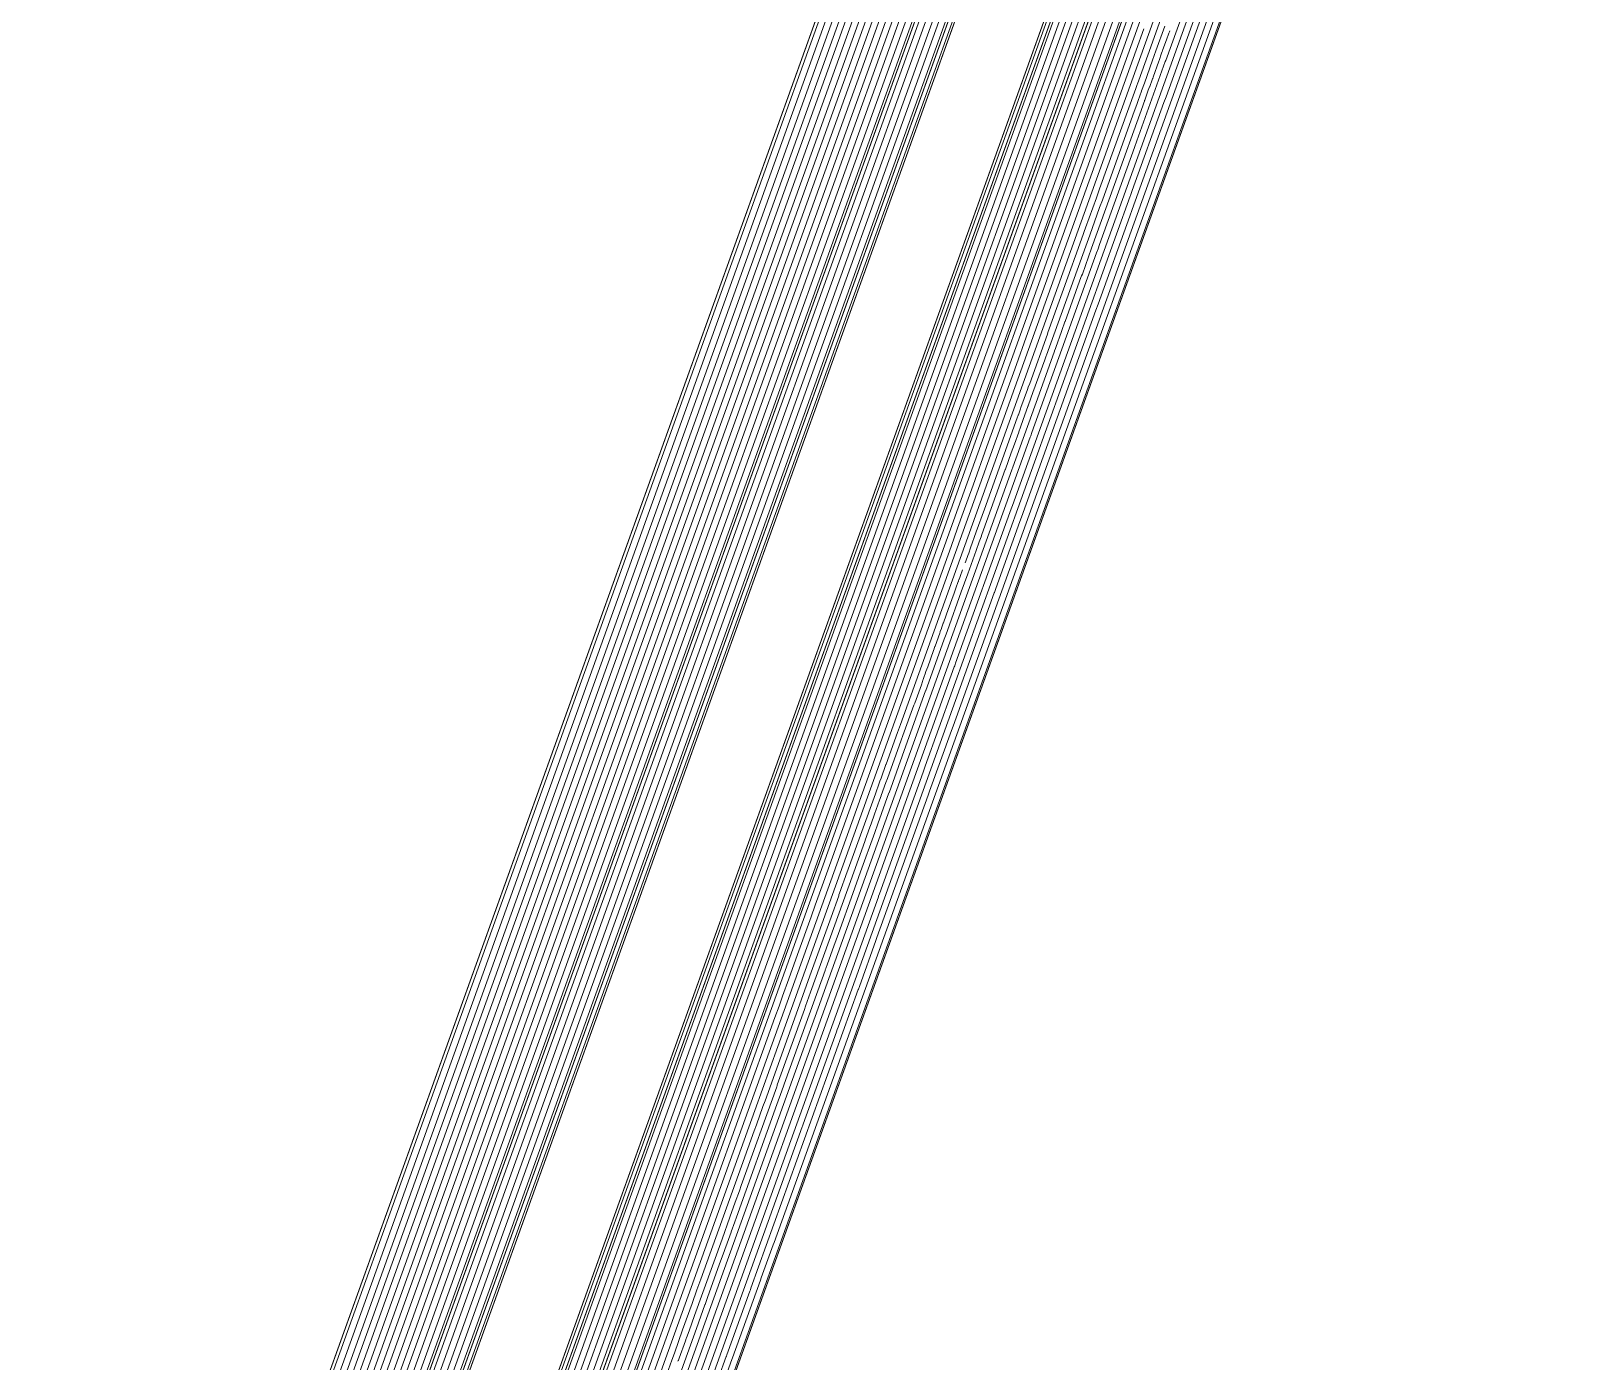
# Model space of a CAD drawing. Extents: x 358458 to 361663, y 818350 to 821723.
# Drawn here: x 360127.8 to 360275, y 820489.2 to 820616.2 of the extents above; entities that cross this region are included whole.
import ezdxf

# ---------------------------------------------------------------- set-up
doc = ezdxf.new("R2010")
doc.units = 0
doc.header["$MEASUREMENT"] = 0
doc.linetypes.add('solid', pattern=[0])
for name, color, linetype, lineweight in [('DAM 1', 7, 'solid', 9), ('DAM 2', 7, 'solid', 9), ('DESIGN_Contours', 7, 'solid', 18), ('FREEBOARD', 7, 'solid', 9), ('PIVOT10', 96, 'solid', 9), ('WATER LEVEL STRING', 7, 'solid', 9)]:
    doc.layers.add(name, color=color, linetype=linetype, lineweight=lineweight)

msp = doc.modelspace()

# ---------------------------------------------------------------- linework, layer by layer
at = {"layer": 'DAM 1', "color": 7, "linetype": 'solid', "lineweight": 9, "const_width": 0.1, "elevation": 198.7}
for points in [[(360368.61, 821539.87), (360465.78, 821285.96), (360156.62, 820426.67), (359983.96, 820537.36, -0.3492), (359973.77, 820567.23), (360321.06, 821539.34, -0.696308), (360368.61, 821539.87)], [(360326.71, 821537.32), (359979.42, 820565.21, 0.3492), (359987.2, 820542.41), (360130.33, 820450.65, 0.481673), (360158.98, 820460.39), (360454.49, 821281.76, 0.179606), (360454.35, 821295.68), (360361.89, 821537.3, 0.696589), (360326.71, 821537.32)]]:
    msp.add_lwpolyline(points, format="xyb", dxfattribs=at)
at = {"layer": 'DAM 2', "color": 7, "linetype": 'solid', "lineweight": 9, "const_width": 0.1}
for points, elevation in [([(360442.49, 821211.21), (360166.97, 820445.43, 0.35501), (360177.54, 820415.26), (360327.72, 820322.85, 0.476753), (360370.23, 820337.79), (360588.44, 820949, 0.181487), (360588.22, 820962.35), (360489.93, 821211.92, 0.69188), (360442.49, 821211.21)], 197.52), ([(360453.72, 821207.17), (360178.21, 820441.38, 0.35501), (360183.8, 820425.42), (360333.97, 820333.01, 0.476753), (360358.98, 820341.81), (360577.19, 820953.01, 0.181487), (360577.11, 820957.97), (360478.82, 821207.54, 0.69188), (360453.72, 821207.17)], 193.59)]:
    msp.add_lwpolyline(points, format="xyb", dxfattribs=dict(at, elevation=elevation))
at = {"layer": 'DESIGN_Contours', "color": 1, "linetype": 'solid', "lineweight": 9}
for points, elevation in [([(359998.51, 820548.97), (360136.6, 820460.44), (360136.77, 820460.37), (360139.88, 820459.28), (360140.06, 820459.26), (360143.33, 820459.68), (360143.51, 820459.72), (360143.66, 820459.81), (360146.4, 820461.66), (360146.52, 820461.79), (360147.98, 820464.21), (360148.04, 820464.33), (360158.45, 820493.27), (360443.55, 821285.7)], 194.8), ([(360017.08, 820535.64), (360135.95, 820459.43), (360136.75, 820459.08), (360139.43, 820458.14), (360140.29, 820458.06), (360143.1, 820458.42), (360143.95, 820458.6), (360144.7, 820459.04), (360147.05, 820460.63), (360147.63, 820461.27), (360148.89, 820463.35), (360149.17, 820463.92), (360199.25, 820603.11), (360444.68, 821285.29)], 195.2), ([(360026.36, 820528.98), (360135.63, 820458.92), (360136.74, 820458.44), (360139.2, 820457.58), (360140.4, 820457.45), (360142.99, 820457.79), (360144.17, 820458.04), (360145.21, 820458.65), (360147.37, 820460.11), (360148.18, 820461.01), (360149.34, 820462.92), (360149.73, 820463.72), (360219.64, 820658.04), (360445.24, 821285.09)], 195.4), ([(360035.64, 820522.31), (360135.31, 820458.42), (360136.73, 820457.8), (360138.97, 820457.01), (360140.51, 820456.85), (360142.87, 820457.16), (360144.39, 820457.49), (360145.73, 820458.26), (360147.7, 820459.6), (360148.74, 820460.75), (360149.79, 820462.5), (360150.3, 820463.52), (360240.04, 820712.96), (360445.81, 821284.89)], 195.6), ([(360044.92, 820515.65), (360134.98, 820457.91), (360136.71, 820457.15), (360138.75, 820456.44), (360140.63, 820456.25), (360142.76, 820456.53), (360144.61, 820456.93), (360146.24, 820457.88), (360148.03, 820459.08), (360149.29, 820460.49), (360150.25, 820462.07), (360150.86, 820463.31), (360260.44, 820767.88), (360446.37, 821284.68)], 195.8), ([(360465.38, 821285.96), (360273.12, 820751.57), (360157.19, 820429.34), (360151.28, 820437.19), (360151.28, 820437.19), (360153.34, 820437.5), (360155.22, 820438.38), (360156.78, 820439.76), (360158.06, 820458.09), (360159.16, 820459.85), (360159.35, 820460.31), (360270.17, 820768.33), (360454.84, 821281.64)], 198.8), ([(360063.49, 820502.32), (360134.34, 820456.9), (360136.69, 820455.87), (360138.29, 820455.31), (360140.85, 820455.05), (360142.53, 820455.27), (360145.05, 820455.81), (360147.28, 820457.1), (360148.68, 820458.05), (360150.4, 820459.97), (360151.15, 820461.21), (360151.99, 820462.91), (360301.23, 820877.73), (360447.5, 821284.28)], 196.2), ([(360072.77, 820495.66), (360134.01, 820456.4), (360136.68, 820455.23), (360138.06, 820454.74), (360140.97, 820454.45), (360142.42, 820454.64), (360145.27, 820455.25), (360147.79, 820456.72), (360149.01, 820457.54), (360150.95, 820459.71), (360151.6, 820460.78), (360152.56, 820462.7), (360321.63, 820932.65), (360448.07, 821284.07)], 196.4), ([(360006.5, 820533.15), (360131.75, 820452.86), (360132.38, 820452.58), (360136.46, 820450.78), (360137.15, 820450.69), (360141.59, 820450.24), (360142.27, 820450.34), (360146.64, 820451.29), (360147.26, 820451.58), (360151.12, 820453.82), (360151.64, 820454.28), (360154.62, 820457.6), (360154.99, 820458.19), (360156.45, 820461.13), (360156.51, 820461.28), (360193.45, 820563.95), (360452.02, 821282.65)], 197.8), ([(360063.11, 820495.44), (360131.1, 820451.85), (360133.75, 820450.65), (360135.97, 820449.67), (360138.85, 820449.27), (360141.26, 820449.03), (360144.15, 820449.46), (360146.51, 820449.98), (360149.15, 820451.21), (360151.25, 820452.43), (360153.43, 820454.36), (360155.05, 820456.16), (360156.59, 820458.63), (360157.38, 820460.23), (360157.64, 820460.87), (360312.78, 820892.09), (360453.15, 821282.24)], 198.2), ([(360464.3, 821281.21), (360174.79, 820476.53), (360157.28, 820427.86), (360157.13, 820427.4), (360157, 820427.04), (360156.96, 820426.95), (360156.91, 820426.81), (360156.88, 820426.71), (360156.86, 820426.67), (360156.71, 820426.24), (360156.47, 820426.5), (360156.41, 820426.54), (360155.99, 820426.81), (360155.78, 820426.94), (360155.7, 820426.99), (360155.34, 820427.22), (360155.03, 820427.42), (360155.02, 820427.43), (360154.84, 820427.54), (360153.74, 820428.25), (360151.78, 820429.51), (359986.1, 820535.72)], 198.6), ([(360460.35, 821268.54), (360223.24, 820609.51), (360159.04, 820431.04), (360158.47, 820429.35), (360157.99, 820428.04), (360157.87, 820427.69), (360157.69, 820427.18), (360157.56, 820426.83), (360157.51, 820426.69), (360156.94, 820425.11), (360156.07, 820426.05), (360155.84, 820426.19), (360154.31, 820427.17), (360153.55, 820427.66), (360153.25, 820427.85), (360151.93, 820428.7), (360150.8, 820429.42), (360150.74, 820429.46), (360150.09, 820429.88), (360146.05, 820432.47), (360138.85, 820437.08), (359991.82, 820531.34)], 198.4), ([(359988.94, 820545.13), (360128.47, 820455.68), (360132.07, 820453.37), (360136.62, 820451.37), (360136.7, 820451.34), (360141.65, 820450.84), (360141.73, 820450.86), (360146.59, 820451.9), (360150.89, 820454.4), (360150.96, 820454.45), (360154.28, 820458.15), (360154.32, 820458.21), (360155.94, 820461.48), (360444.02, 821262.18)], 197.6), ([(360456.4, 821255.87), (360271.69, 820742.48), (360160.79, 820434.22), (360159.81, 820431.31), (360158.99, 820429.03), (360158.77, 820428.44), (360158.46, 820427.56), (360158.24, 820426.95), (360158.15, 820426.7), (360157.17, 820423.98), (360155.66, 820425.59), (360155.27, 820425.84), (360152.63, 820427.54), (360151.31, 820428.38), (360150.8, 820428.71), (360148.51, 820430.18), (360146.56, 820431.43), (360146.46, 820431.49), (360145.33, 820432.21), (360138.36, 820436.68), (360125.93, 820444.65)], 198.2), ([(360119.71, 820457.72), (360130.45, 820450.84), (360135.12, 820448.72), (360135.47, 820448.57), (360140.56, 820447.86), (360140.94, 820447.82), (360146.02, 820448.58), (360146.39, 820448.67), (360151.04, 820450.84), (360151.37, 820451.03), (360155.21, 820454.44), (360155.47, 820454.72), (360158.19, 820459.07), (360158.31, 820459.33), (360158.77, 820460.47), (360432.11, 821220.24)], 198.6), ([(360442.77, 821211.11), (360194.81, 820521.9), (360167.26, 820445.33)], 197.4), ([(360119.18, 820462.34), (360132.39, 820453.87), (360136.63, 820452.01), (360136.93, 820451.91), (360141.53, 820451.44), (360141.85, 820451.49), (360146.37, 820452.46), (360150.37, 820454.79), (360150.64, 820454.96), (360153.73, 820458.41), (360153.87, 820458.64), (360155.38, 820461.69), (360423.62, 821207.26)], 197.4), ([(360435.81, 821182.51), (360185.44, 820486.61)], 196.4), ([(360444.15, 821180.92), (360181.63, 820451.24)], 193.6), ([(360429.19, 821165.92), (360169.63, 820444.47)], 196.6), ([(360109.9, 820469), (360132.72, 820454.38), (360136.64, 820452.66), (360137.16, 820452.48), (360141.42, 820452.05), (360141.96, 820452.12), (360146.15, 820453.02), (360149.86, 820455.17), (360150.31, 820455.48), (360153.17, 820458.67), (360153.42, 820459.07), (360154.82, 820461.89), (360403.22, 821152.34)], 197.2), ([(360422.71, 821144.32), (360207.02, 820544.82), (360203.46, 820534.92), (360202.67, 820532.72), (360202.27, 820531.61), (360200.98, 820528.03), (360200.14, 820525.69), (360199.55, 820524.05), (360199.21, 820523.1), (360198.81, 820522), (360183.37, 820479.07)], 196.2), ([(360417.05, 821141.4), (360166.05, 820443.76), (360163.83, 820437.17), (360161.97, 820432.01), (360161.49, 820430.67), (360160.78, 820428.69), (360160.28, 820427.31), (360160.08, 820426.74), (360157.86, 820420.59), (360154.45, 820424.23), (360153.57, 820424.8), (360147.59, 820428.63), (360144.59, 820430.55), (360143.44, 820431.29), (360138.26, 820434.61), (360133.85, 820437.44), (360133.61, 820437.59), (360131.08, 820439.22), (360115.29, 820449.33)], 197.6), ([(360091.41, 820476.58), (360130.77, 820451.35), (360134.44, 820449.68), (360135.72, 820449.12), (360139.71, 820448.57), (360141.1, 820448.43), (360145.08, 820449.02), (360146.45, 820449.32), (360150.1, 820451.02), (360151.31, 820451.73), (360154.32, 820454.4), (360155.26, 820455.44), (360157.39, 820458.85), (360157.85, 820459.78), (360158.2, 820460.67), (360372.45, 821056.16)], 198.4), ([(360396.29, 821049.68), (360198.73, 820500.54), (360198.64, 820500.31), (360197.51, 820497.15), (360197.43, 820496.94), (360194.77, 820489.53), (360194.71, 820489.38), (360193.85, 820486.98)], 193.8), ([(360091.34, 820482.33), (360133.36, 820455.39), (360136.66, 820453.94), (360137.61, 820453.61), (360141.19, 820453.25), (360142.19, 820453.38), (360145.71, 820454.14), (360148.83, 820455.95), (360149.66, 820456.51), (360152.06, 820459.19), (360152.51, 820459.92), (360153.69, 820462.3), (360362.43, 821042.49)], 196.8), ([(360368.6, 821008.43), (360164.3, 820440.58), (360162.49, 820435.21), (360160.98, 820431.02), (360160.59, 820429.93), (360160, 820428.31), (360159.6, 820427.19), (360159.43, 820426.73), (360157.63, 820421.72), (360154.85, 820424.69), (360154.13, 820425.15), (360149.27, 820428.27), (360146.83, 820429.83), (360145.9, 820430.43), (360141.68, 820433.13), (360138.09, 820435.43), (360137.89, 820435.56), (360135.83, 820436.88), (360122.98, 820445.12)], 197.8), ([(360370.6, 821004.91), (360169.04, 820444.68)], 196.8), ([(360082.05, 820488.99), (360133.69, 820455.89), (360136.67, 820454.58), (360137.84, 820454.18), (360141.08, 820453.85), (360142.3, 820454.01), (360145.49, 820454.7), (360148.31, 820456.33), (360149.33, 820457.02), (360151.51, 820459.45), (360152.06, 820460.35), (360153.12, 820462.5), (360342.03, 820987.57)], 196.6), ([(360300.58, 820787.19), (360232.92, 820599.13), (360232.7, 820598.51), (360229.67, 820590.09), (360229.47, 820589.54), (360222.36, 820569.78), (360222.21, 820569.36), (360219.91, 820562.97), (360219.78, 820562.59), (360219.76, 820562.54), (360204.84, 820521.08), (360204.77, 820520.87), (360204.69, 820520.66), (360201.51, 820511.82), (360201.45, 820511.65), (360201.43, 820511.59), (360181.19, 820455.33)], 194.2), ([(360253.4, 820682.91), (360167.85, 820445.11)], 197.2), ([(360249.27, 820656.94), (360210.79, 820549.99), (360210.51, 820549.2), (360209.43, 820546.19), (360209.43, 820546.18), (360209.43, 820546.18), (360209.42, 820546.17), (360208.95, 820544.87), (360208.84, 820544.58), (360208.78, 820544.39), (360208.41, 820543.35), (360205.82, 820536.17), (360205.78, 820536.07), (360205.72, 820535.93), (360204.98, 820533.87), (360204.93, 820533.71), (360204.91, 820533.64), (360204.17, 820531.58), (360202.28, 820526.33), (360197.87, 820514.06), (360197.67, 820513.52), (360197.04, 820511.77), (360196.84, 820511.21), (360195.63, 820507.83), (360191.75, 820497.04), (360191.37, 820496.01), (360190.91, 820494.73), (360190, 820492.2), (360189.21, 820489.99), (360188.96, 820489.3), (360188.49, 820487.98)], 195.6), ([(360245.73, 820638.26), (360221.49, 820570.89), (360221.37, 820570.55), (360221.24, 820570.21), (360216.07, 820555.84), (360215.98, 820555.57), (360215.94, 820555.48), (360183.05, 820464.05)], 194.6), ([(360245.49, 820635.84), (360236.16, 820609.9), (360235.96, 820609.36), (360232.94, 820600.96), (360232.77, 820600.47), (360232.74, 820600.4), (360213.16, 820545.99), (360213.07, 820545.71), (360212.97, 820545.44), (360208.79, 820533.83), (360208.71, 820533.61), (360208.69, 820533.53), (360182.12, 820459.69)], 194.4), ([(360238.3, 820619.38), (360236.13, 820613.36), (360236.09, 820613.26), (360233.37, 820605.68), (360233.14, 820605.04), (360233.14, 820605.04), (360229.81, 820595.8), (360229.67, 820595.39), (360229.52, 820594.99), (360223.36, 820577.86), (360223.24, 820577.53), (360223.2, 820577.42), (360183.98, 820468.41)], 194.8), ([(360235.98, 820618.22), (360234.41, 820613.86), (360233.56, 820611.48), (360233.44, 820611.14), (360233.41, 820611.07), (360233.27, 820610.69), (360229.82, 820601.1), (360229.52, 820600.26), (360228.48, 820597.37), (360228.36, 820597.04), (360228.29, 820596.85), (360227.62, 820594.98), (360227.61, 820594.97), (360227.39, 820594.35), (360227.37, 820594.28), (360227.2, 820593.81), (360224.89, 820587.4), (360224.84, 820587.25), (360223.14, 820582.52), (360223.01, 820582.18), (360222.93, 820581.95), (360222.93, 820581.94), (360222.31, 820580.23), (360222.27, 820580.11), (360222.06, 820579.54), (360222.05, 820579.5), (360221.96, 820579.26), (360221.96, 820579.25), (360218.82, 820570.53), (360218.04, 820568.36), (360217.49, 820566.83), (360217.32, 820566.34), (360217.23, 820566.11), (360217.04, 820565.56), (360216.99, 820565.42)], 195.4), ([(360234.05, 820616.39), (360233.31, 820614.33), (360232.45, 820611.96), (360199.1, 820519.26), (360196.9, 820513.13), (360172.75, 820446)], 195.8), ([(360236.05, 820616.63), (360235.2, 820614.28), (360234.88, 820613.38), (360234.09, 820611.18), (360233.82, 820610.45), (360233.82, 820610.44), (360233.49, 820609.53), (360233.39, 820609.26), (360232.99, 820608.13), (360230.08, 820600.04), (360229.81, 820599.31), (360228.87, 820596.69), (360228.75, 820596.34), (360228.49, 820595.63), (360224.75, 820585.24), (360224.72, 820585.17), (360224.58, 820584.79), (360223.45, 820581.66), (360223.45, 820581.66), (360223.03, 820580.49), (360222.99, 820580.38), (360222.99, 820580.38), (360222.98, 820580.36), (360222.97, 820580.34), (360222.97, 820580.34), (360222.52, 820579.08), (360222.52, 820579.08), (360222.26, 820578.35), (360222.1, 820577.91), (360222.09, 820577.87), (360222.09, 820577.87)], 195.2), ([(360222.09, 820577.87), (360221.68, 820576.75), (360221.68, 820576.75), (360221.38, 820575.91), (360220.82, 820574.34), (360220.81, 820574.33), (360220.81, 820574.33), (360218.57, 820568.11), (360218.5, 820567.9), (360218.5, 820567.9), (360218.5, 820567.9), (360218.33, 820567.43), (360218.03, 820566.59), (360218.03, 820566.59), (360218.03, 820566.59), (360217.38, 820564.79), (360217.23, 820564.37), (360217.23, 820564.37), (360216.61, 820562.65), (360216.61, 820562.65), (360216.61, 820562.64), (360215.28, 820558.96), (360215.16, 820558.61), (360215.16, 820558.61), (360215.16, 820558.61), (360214.99, 820558.14), (360214.79, 820557.59), (360214.79, 820557.59), (360213.21, 820553.21), (360213.21, 820553.2), (360213.2, 820553.18), (360211.31, 820547.93), (360209.71, 820543.47), (360209.71, 820543.46), (360209.7, 820543.45), (360208.64, 820540.51), (360208.34, 820539.67), (360208.34, 820539.67), (360206.99, 820535.92), (360206.99, 820535.92), (360206.99, 820535.91), (360206.25, 820533.86), (360204.88, 820530.04), (360204.88, 820530.04), (360204.87, 820530.03), (360204.44, 820528.81), (360203.83, 820527.14), (360203.83, 820527.14), (360203.83, 820527.13), (360203.67, 820526.69), (360203.62, 820526.55), (360203.62, 820526.55), (360203.62, 820526.55), (360203.61, 820526.51), (360199.87, 820516.11), (360199.87, 820516.11), (360199.86, 820516.1), (360199.47, 820515), (360199, 820513.7), (360199, 820513.7), (360195.14, 820502.97), (360195.14, 820502.97), (360195.13, 820502.95), (360194.97, 820502.51), (360194.63, 820501.55), (360194.63, 820501.55), (360194.63, 820501.55), (360194.62, 820501.53), (360194.11, 820500.11), (360194.11, 820500.11), (360194.06, 820499.98), (360194.06, 820499.98), (360194.06, 820499.98), (360193.96, 820499.69), (360193.53, 820498.49), (360193.53, 820498.49), (360192.38, 820495.29), (360192.38, 820495.29), (360192.37, 820495.28), (360192.14, 820494.63), (360192.13, 820494.6), (360191.73, 820493.5), (360191.31, 820492.32), (360191.31, 820492.32), (360185.84, 820477.13)], 195.2), ([(360216.74, 820564.75), (360216.74, 820564.75), (360216.5, 820564.09), (360216.47, 820564.02), (360216.4, 820563.85)], 195.4), ([(360216.4, 820563.85), (360216.4, 820563.82), (360216.39, 820563.81), (360216.38, 820563.78), (360216.35, 820563.71), (360216.35, 820563.69), (360216.33, 820563.63), (360216.32, 820563.63), (360216.32, 820563.63), (360216.1, 820562.99), (360216.09, 820562.99), (360216.09, 820562.99), (360215.96, 820562.6), (360215.96, 820562.6), (360215.93, 820562.52), (360215.37, 820560.97), (360215.17, 820560.43), (360215.16, 820560.4), (360215.16, 820560.4), (360214.9, 820559.68), (360214.89, 820559.65), (360214.72, 820559.17), (360214.71, 820559.15), (360214.71, 820559.15), (360214.6, 820558.85), (360214.6, 820558.84), (360214.55, 820558.71), (360214.1, 820557.46), (360214.1, 820557.45), (360214.09, 820557.42), (360214.09, 820557.42), (360214.02, 820557.23), (360214.01, 820557.2), (360214.01, 820557.2), (360213.95, 820557.04), (360213.4, 820555.49), (360213.4, 820555.49)], 195.4), ([(360212.98, 820554.29), (360212.95, 820554.21), (360212.91, 820554.09), (360212.8, 820553.78), (360212.16, 820552), (360212.13, 820551.94), (360212.08, 820551.84), (360211.03, 820548.92), (360210.87, 820548.48), (360210.87, 820548.47), (360210.87, 820548.47), (360209.56, 820544.82), (360209.42, 820544.44), (360209.42, 820544.44), (360209.42, 820544.44), (360208.97, 820543.19), (360208.97, 820543.18), (360208.81, 820542.76), (360208.33, 820541.42), (360208.33, 820541.41), (360208.33, 820541.41), (360208.01, 820540.51), (360208.01, 820540.51), (360207.89, 820540.19), (360207.89, 820540.19), (360207.89, 820540.18), (360207.44, 820538.93), (360207.44, 820538.92), (360207.08, 820537.93), (360206.79, 820537.14), (360206.79, 820537.14), (360205.9, 820534.64), (360205.89, 820534.64), (360205.89, 820534.64), (360205.77, 820534.3)], 195.4), ([(360213.16, 820554.81), (360213.07, 820554.57), (360212.98, 820554.29)], 195.4), ([(360212.98, 820554.29), (360212.98, 820554.29)], 195.4), ([(360213.4, 820555.49), (360213.4, 820555.49), (360213.4, 820555.49), (360213.4, 820555.49), (360213.24, 820555.05), (360213.16, 820554.82)], 195.4), ([(360213.16, 820554.82), (360213.16, 820554.82)], 195.4), ([(360205.77, 820534.3), (360205.77, 820534.29), (360202.22, 820524.43), (360202.22, 820524.43), (360202.22, 820524.42), (360201.74, 820523.09), (360201.74, 820523.09), (360201.63, 820522.79), (360199.04, 820515.6), (360199.02, 820515.51), (360198.99, 820515.39), (360195.6, 820505.98), (360195.42, 820505.47), (360195.03, 820504.4), (360194.5, 820502.94), (360193.76, 820500.86), (360191.14, 820493.58), (360190.61, 820492.12), (360190.36, 820491.43), (360190.34, 820491.37), (360190.27, 820491.15), (360189.67, 820489.49), (360189.59, 820489.3), (360189.58, 820489.29), (360189.55, 820489.21)], 195.4)]:
    msp.add_lwpolyline(points, dxfattribs=dict(at, elevation=elevation))
at = {"layer": 'DESIGN_Contours', "color": 5, "linetype": 'solid', "lineweight": 20}
for points, elevation in [([(360007.8, 820542.3), (360136.28, 820459.93), (360136.76, 820459.72), (360139.65, 820458.71), (360140.17, 820458.66), (360143.22, 820459.05), (360143.73, 820459.16), (360144.18, 820459.42), (360146.72, 820461.14), (360147.07, 820461.53), (360148.43, 820463.78), (360148.6, 820464.12), (360178.85, 820548.19), (360444.11, 821285.49)], 195), ([(360054.21, 820508.98), (360134.66, 820457.41), (360136.7, 820456.51), (360138.52, 820455.88), (360140.74, 820455.65), (360142.65, 820455.9), (360144.83, 820456.37), (360146.76, 820457.49), (360148.35, 820458.57), (360149.84, 820460.23), (360150.7, 820461.64), (360151.43, 820463.11), (360280.84, 820822.8), (360446.94, 821284.48)], 196), ([(360034.81, 820514.3), (360131.42, 820452.36), (360133.06, 820451.61), (360136.22, 820450.23), (360138, 820449.98), (360141.43, 820449.64), (360143.21, 820449.9), (360146.57, 820450.63), (360148.21, 820451.39), (360151.18, 820453.12), (360152.53, 820454.32), (360154.83, 820456.88), (360155.79, 820458.41), (360156.91, 820460.68), (360157.07, 820461.08), (360253.11, 820728.02), (360452.58, 821282.45)], 198), ([(360452.45, 821243.2), (360320.15, 820875.45), (360162.54, 820437.4), (360161.15, 820433.26), (360159.98, 820430.02), (360159.68, 820429.18), (360159.23, 820427.93), (360158.92, 820427.07), (360158.79, 820426.71), (360157.4, 820422.85), (360155.26, 820425.14), (360154.7, 820425.49), (360150.95, 820427.9), (360149.07, 820429.11), (360148.35, 820429.57), (360145.09, 820431.66), (360142.32, 820433.43), (360142.18, 820433.53), (360140.58, 820434.55), (360130.67, 820440.9), (360113, 820452.23)], 198), ([(360409.61, 821106.13), (360228.6, 820603.03), (360222.98, 820587.39), (360221.72, 820583.91), (360221.09, 820582.16), (360219.06, 820576.5), (360217.73, 820572.81), (360216.8, 820570.22), (360216.26, 820568.72), (360215.63, 820566.98), (360191.23, 820499.17), (360189.62, 820494.68), (360171.84, 820445.26)], 196), ([(360100.62, 820475.67), (360133.04, 820454.88), (360136.65, 820453.3), (360137.38, 820453.04), (360141.31, 820452.65), (360142.08, 820452.75), (360145.93, 820453.58), (360149.34, 820455.56), (360149.98, 820455.99), (360152.62, 820458.93), (360152.96, 820459.5), (360154.25, 820462.09), (360382.82, 821097.41)], 197), ([(360348.44, 820918.44), (360215.82, 820549.83), (360215.67, 820549.41), (360213.59, 820543.62), (360213.45, 820543.24), (360208.56, 820529.65), (360208.46, 820529.37), (360206.88, 820524.97), (360206.79, 820524.72), (360206.77, 820524.68), (360196.52, 820496.18), (360196.47, 820496.03), (360196.42, 820495.89), (360194.23, 820489.81), (360194.19, 820489.69), (360194.17, 820489.65), (360180.26, 820450.97)], 194), ([(360312, 820843.91), (360168.45, 820444.9)], 197), ([(360236.51, 820616.19), (360236.48, 820616.1), (360236.48, 820616.1), (360236.43, 820615.97), (360236.2, 820615.33), (360236.2, 820615.33), (360235.87, 820614.4), (360235.87, 820614.4), (360235.82, 820614.29), (360235.82, 820614.29), (360235.8, 820614.22), (360235.74, 820614.06), (360235.51, 820613.37), (360235.51, 820613.37), (360235.48, 820613.28), (360234.93, 820611.75), (360234.89, 820611.64), (360234.87, 820611.6), (360234.74, 820611.24), (360234.71, 820611.15), (360234.64, 820610.97), (360234.64, 820610.96), (360234.61, 820610.89), (360234.6, 820610.85)], 195), ([(360234.6, 820610.85), (360234.59, 820610.84), (360234.47, 820610.52), (360234.4, 820610.33), (360234.17, 820609.68), (360234.13, 820609.56), (360234.12, 820609.55), (360234.12, 820609.55)], 195), ([(360234.12, 820609.55), (360234.11, 820609.52), (360234.09, 820609.46), (360234.09, 820609.46), (360234.04, 820609.33), (360234, 820609.22), (360234, 820609.21), (360233.95, 820609.02), (360231.25, 820601.52), (360229.06, 820595.45), (360228.17, 820592.97), (360228.1, 820592.81), (360228.07, 820592.74), (360226.53, 820588.45), (360226.51, 820588.4), (360226.51, 820588.4), (360226.51, 820588.4), (360226.22, 820587.58), (360226.19, 820587.5), (360226.19, 820587.5), (360226.18, 820587.49), (360226.18, 820587.49), (360226.18, 820587.49), (360225.64, 820585.97), (360225.6, 820585.88), (360225.6, 820585.87), (360225.51, 820585.63), (360225.51, 820585.62), (360225.51, 820585.62), (360224.04, 820581.52), (360224.04, 820581.52), (360221.52, 820574.53), (360221.44, 820574.3), (360221.44, 820574.3), (360184.91, 820472.77)], 195)]:
    msp.add_lwpolyline(points, dxfattribs=dict(at, elevation=elevation))
at = {"layer": 'FREEBOARD', "color": 7, "linetype": 'solid', "lineweight": 9, "const_width": 0.1}
for points, elevation in [([(360454.35, 821295.68), (360361.89, 821537.3), (360368.61, 821539.87), (360465.78, 821285.96), (360156.62, 820426.67), (360158.98, 820460.39), (360454.49, 821281.76, 0.179606), (360454.35, 821295.68)], 198.7), ([(360454.91, 821295.9), (360362.66, 821536.95), (360368.27, 821539.09), (360465.14, 821285.96), (360157.52, 820430.94), (360159.57, 820460.27), (360455.05, 821281.56, 0.179606), (360454.91, 821295.9)], 198.9)]:
    msp.add_lwpolyline(points, format="xyb", dxfattribs=dict(at, elevation=elevation))
at = {"layer": 'PIVOT10', "color": 96, "linetype": 'solid', "lineweight": 9, "const_width": 0.1}
msp.add_lwpolyline([(359918.9, 820447.36, 2.515138), (360519.65, 820725.38, -0.727255)], format="xyb", dxfattribs=at)
at = {"layer": 'WATER LEVEL STRING', "color": 7, "linetype": 'solid', "lineweight": 9, "const_width": 0.1}
for points, elevation in [([(360329.53, 821536.29), (359982.24, 820564.2, 0.3492), (359988.81, 820544.94), (360131.95, 820453.18, 0.481673), (360156.16, 820461.41), (360451.67, 821282.78, 0.179606), (360451.55, 821294.61), (360359.08, 821536.24, 0.696615), (360329.53, 821536.29)], 197.7), ([(360337.93, 821533.22), (359990.66, 820561.2, 0.3492), (359993.64, 820552.46), (360136.77, 820460.7, 0.481673), (360147.74, 820464.43), (360443.25, 821285.8, 0.179606), (360443.2, 821291.41), (360350.7, 821533.11, 0.696775), (360337.93, 821533.22)], 194.72), ([(360595.11, 820964.52), (360468.96, 821284.79), (360157.93, 820420.28), (360324.57, 820317.74, 0.476753), (360375.88, 820335.78), (360595.33, 820950.46, 0.181487), (360595.11, 820964.52)], 197.57), ([(360445.31, 821210.19), (360169.8, 820444.41, 0.35501), (360179.11, 820417.81), (360329.29, 820325.4, 0.476753), (360367.4, 820338.8), (360585.61, 820950.01, 0.181487), (360585.43, 820961.25), (360487.13, 821210.82, 0.69188), (360445.31, 821210.19)], 196.57)]:
    msp.add_lwpolyline(points, format="xyb", dxfattribs=dict(at, elevation=elevation))
at = {"layer": 'WATER LEVEL STRING', "color": 7, "linetype": 'solid', "lineweight": 9}
for points in [[(360329.53, 821536.29), (359982.24, 820564.2, 0.3492), (359988.81, 820544.94), (360131.95, 820453.18, 0.481673), (360156.16, 820461.41), (360451.67, 821282.78, 0.179606), (360451.55, 821294.61), (360359.08, 821536.24, 0.696615), (360329.53, 821536.29)], [(360445.31, 821210.19), (360169.8, 820444.41, 0.35501), (360179.11, 820417.81), (360329.29, 820325.4, 0.476753), (360367.4, 820338.8), (360585.61, 820950.01, 0.181487), (360585.43, 820961.25), (360487.13, 821210.82, 0.69188), (360445.31, 821210.19)]]:
    msp.add_lwpolyline(points, format="xyb", close=True, dxfattribs=at)

doc.saveas('drawing.dxf')
